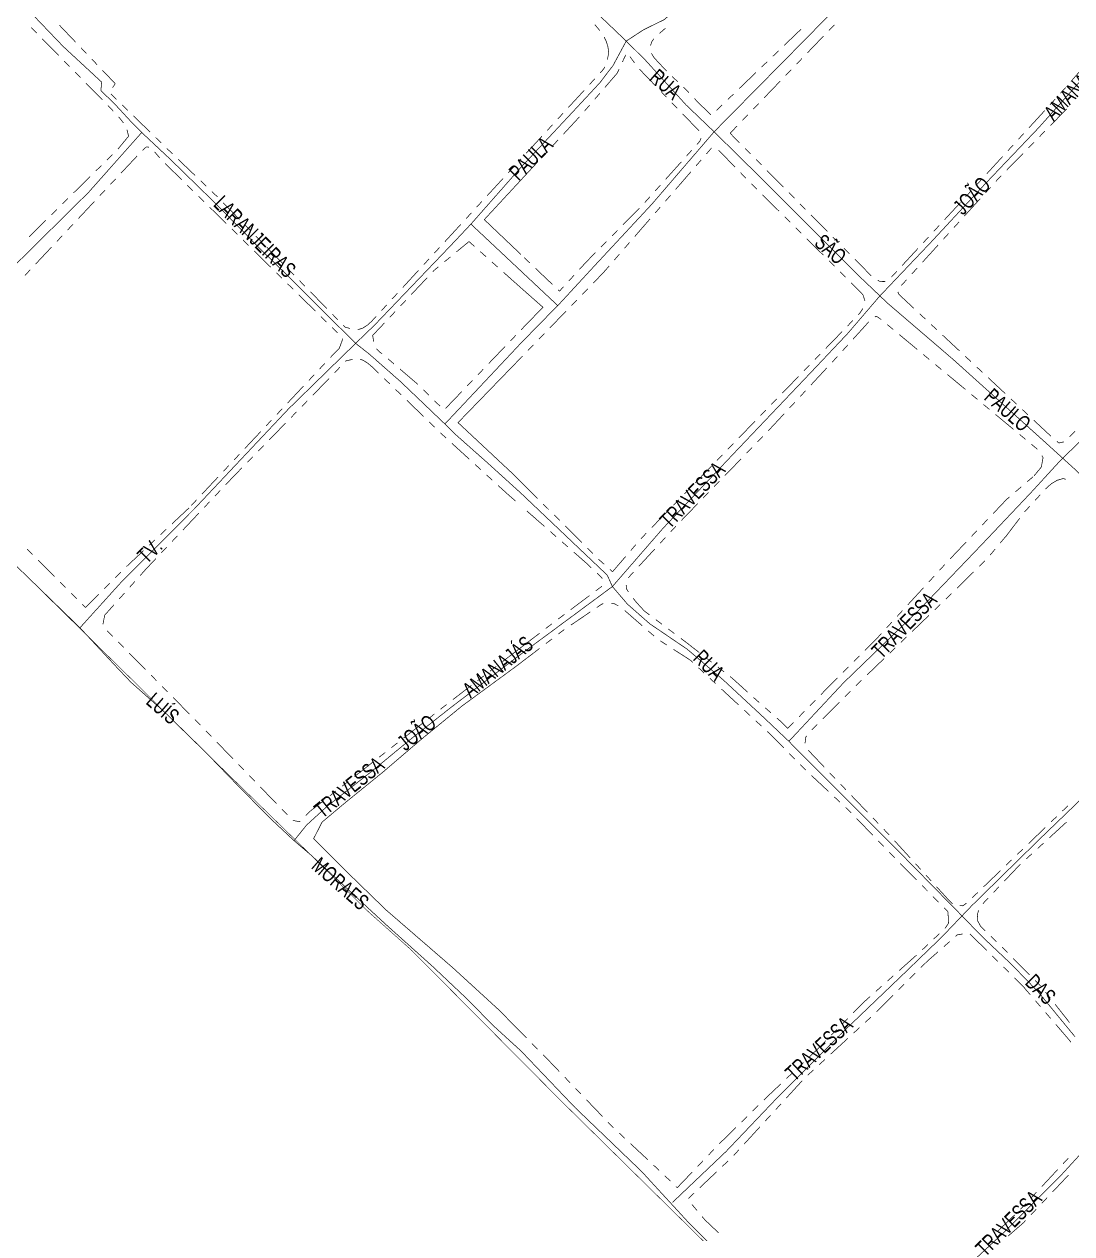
# Model space of a CAD drawing. Extents: x 204296 to 206006, y 4860262 to 4862155.
# Drawn here: x 204509.9 to 204778.4, y 4860893.6 to 4861203.5 of the extents above; entities that cross this region are included whole.
import ezdxf

# ---------------------------------------------------------------- set-up
doc = ezdxf.new("R2010")
doc.units = 0
doc.header["$LTSCALE"] = 1.5
doc.header["$MEASUREMENT"] = 0
doc.linetypes.add('TRACO_25', pattern=[8, 3, -1, 1, -1, 1, -1])
for name, color, linetype in [('LM-LIM-SETOR-FISCAL', 7, 'CONTINUOUS'), ('SV-EIXO-RUA-N-PAV', 6, 'CONTINUOUS'), ('SV-RUA-NAO-PAV-S-GUIA-C-GUIA', 7, 'CONTINUOUS'), ('SV-TXT-RUA-N-PAV-S-GUIA-C-GUIA', 7, 'CONTINUOUS')]:
    doc.layers.add(name, color=color, linetype=linetype)
doc.styles.add('ARIAL', font='ARIAL.TTF')
doc.linetypes.add('Limite', pattern='A,20,-3,[130,ltypeshp.shx,S=6.35,R=0,X=0,Y=0],-3,20', length=46)

msp = doc.modelspace()

# ---------------------------------------------------------------- linework, layer by layer
at = {"layer": 'LM-LIM-SETOR-FISCAL', "linetype": 'Limite', "ltscale": 0.1, "const_width": 0.13}
msp.add_lwpolyline([(204530.512238, 4861440.180251), (204491.583043, 4861397.892657), (204440.253057, 4861344.423922), (204391.06182, 4861296.30206), (204357.873089, 4861261.437815), (204331.054772, 4861234.116655), (204338.349624, 4861227.633444), (204347.003861, 4861220.443166001), (204421.735096, 4861148.275401), (204473.209212, 4861096.926908), (204493.141135, 4861077.991580999), (204503.573309, 4861068.898487001), (204540.464864, 4861032.658637), (204549.437061, 4861023.68644), (204583.403234, 4860990.574762001), (204598.143272, 4860976.048348), (204609.118553, 4860966.271146), (204647.613538, 4860927.505562), (204735.942518, 4860840.556425)], dxfattribs=at)
msp.add_lwpolyline([(204530.512238, 4861440.180251), (204491.583043, 4861397.892657), (204440.253057, 4861344.423922), (204391.06182, 4861296.30206), (204357.873089, 4861261.437815), (204331.054772, 4861234.116655), (204338.349624, 4861227.633444), (204347.003861, 4861220.443166001), (204421.735096, 4861148.275401), (204473.209212, 4861096.926908), (204493.141135, 4861077.991580999), (204503.573309, 4861068.898487001), (204540.464864, 4861032.658637), (204549.437061, 4861023.68644), (204583.403234, 4860990.574762001), (204598.143272, 4860976.048348), (204609.118553, 4860966.271146), (204647.613538, 4860927.505562), (204735.942518, 4860840.556425)], dxfattribs=at)
at = {"layer": 'SV-EIXO-RUA-N-PAV', "const_width": 0.18, "flags": 128}
for points in [[(204772.339976, 4861311.030180001), (204770.646494, 4861306.739182), (204764.92891, 4861299.974716), (204759.533443, 4861294.257132), (204756.634387, 4861290.955429), (204753.81586, 4861287.331608), (204748.691847, 4861282.06979), (204743.351758, 4861275.91583), (204732.561499, 4861264.406219999), (204720.404473, 4861251.601779), (204709.254539, 4861239.804428), (204695.514942, 4861225.237578), (204684.400974, 4861214.411351), (204678.73966, 4861208.966691), (204673.975974, 4861204.693383999), (204668.581799, 4861202.031324), (204664.168384, 4861199.159101), (204660.805781, 4861192.924276), (204657.459503, 4861188.534909), (204651.144842, 4861181.746648001), (204637.199316, 4861166.828179)], [(204686.694856, 4861175.918045999), (204709.691768, 4861199.218473), (204727.919921, 4861217.754534), (204747.502869, 4861237.706972), (204761.666637, 4861253.163953), (204776.403057, 4861268.651498)], [(204821.692593, 4861050.729394999), (204804.213541, 4861066.494815), (204789.819028, 4861078.490243), (204779.537233, 4861089.114765001), (204771.997249, 4861095.969295), (204748.006394, 4861117.561065), (204731.212795, 4861131.955578), (204724.358264, 4861138.467382), (204700.710135, 4861162.115511), (204686.694856, 4861175.918045999), (204679.461092, 4861182.850465001), (204669.179296, 4861194.16044), (204664.168384, 4861199.159101), (204656.841142, 4861206.155868), (204643.817535, 4861219.522202), (204637.200346, 4861226.13939)], [(204494.22, 4861224.52), (204519.88, 4861197.76), (204529.71, 4861188.66), (204529.53, 4861186.48), (204533.17, 4861182.93), (204537.54, 4861178.2), (204539.99, 4861175.74), (204547.36, 4861168.83), (204558.88, 4861157.59), (204570.52, 4861145.76), (204577.53, 4861138.93), (204586.95, 4861129.52), (204594.82, 4861121.72), (204598.32, 4861118.96), (204606.33, 4861111.91), (204612.15, 4861106.36), (204617.69, 4861101.06), (204620.34, 4861098.44), (204628.4, 4861091.3), (204637.2, 4861083.32)], [(204784.335404, 4861193.132259999), (204769.94089, 4861177.024114), (204755.889103, 4861162.286874), (204742.52277, 4861147.892361), (204729.156436, 4861133.840574), (204720.930999, 4861124.244232), (204712.02011, 4861114.819252999), (204691.799246, 4861093.570208999), (204673.634741, 4861074.377525), (204660.627251, 4861059.417774), (204637.197113, 4861042.105617)], [(204705.857993, 4861019.766639), (204719.90282, 4861034.792613), (204739.780957, 4861053.985297), (204755.546377, 4861070.43617), (204767.884531, 4861083.459776999), (204775.424514, 4861091.685213), (204781.593592, 4861097.682926999), (204801.129003, 4861118.589244001), (204826.148038, 4861144.293733), (204840.542551, 4861160.744605), (204852.366616, 4861173.082758999), (204860.934779, 4861177.195478), (204869.845668, 4861177.880930999), (204880.127463, 4861175.481845), (204900.691054, 4861163.143691001), (204919.198285, 4861150.120083001), (204932.564619, 4861141.894647), (204947.644586, 4861127.500134), (204959.297287, 4861116.532885), (204967.179997, 4861108.650176), (204977.119065, 4861099.39656), (204990.999489, 4861085.344773), (205002.994917, 4861074.034798)], [(204539.99, 4861175.74), (204526.34, 4861160.38), (204502.04, 4861136.36), (204485.25, 4861118.71), (204468.9, 4861101.81)], [(204686.694856, 4861175.918045999), (204670.720293, 4861157.356268), (204655.880838, 4861141.411747), (204646.629123, 4861131.382056), (204644.040847, 4861128.782424), (204637.19, 4861121.794530001)], [(204524.16, 4861048.85), (204535.2, 4861061.05), (204553.5, 4861079.35), (204577.61, 4861104.92), (204594.82, 4861121.72), (204599.68, 4861126.41), (204619.44, 4861147.04), (204624.37, 4861152.27), (204637.2, 4861166.83)], [(204637.2, 4861140.23), (204624.37, 4861152.27)], [(204919.198285, 4861150.120083001), (204911.658302, 4861142.237374), (204904.118319, 4861134.011937), (204893.493797, 4861121.673783001), (204881.498369, 4861110.021082), (204868.132035, 4861096.312021), (204859.563873, 4861088.772038), (204846.882992, 4861074.720251), (204829.746666, 4861056.21302), (204818.436691, 4861045.588498), (204804.384905, 4861028.109446), (204788.962212, 4861012.858116), (204770.45498, 4860995.036338), (204752.633202, 4860977.557286), (204750.227219, 4860975.04194), (204745.093218, 4860969.674576), (204735.15415, 4860960.078233999), (204719.046004, 4860944.655541), (204703.451947, 4860929.061485), (204689.742887, 4860914.666971), (204676.033827, 4860901.643364)], [(204646.629123, 4861131.382056), (204637.198928, 4861140.23172)], [(204637.19, 4861121.79), (204617.69, 4861101.06)], [(204460.71, 4861108.25), (204468.9, 4861101.81), (204483.94, 4861087.28), (204507.54, 4861064.98), (204524.16, 4861048.85), (204533.24, 4861039.1), (204537.24, 4861034.89), (204545.72, 4861027.37), (204556.4, 4861016.95), (204564.11, 4861008.98), (204572.92, 4861000.04), (204579.03, 4860994.32), (204583.33, 4860990.66), (204592.21, 4860982.43), (204602.49, 4860972.91), (204614.45, 4860962.18), (204623.51, 4860953.63), (204629.94, 4860947.07), (204634.44, 4860942.95), (204637.19, 4860940.45)], [(204637.197113, 4861083.32076), (204659.313693, 4861062.326367), (204660.627251, 4861059.417774), (204664.474099, 4861054.914147), (204670.207476, 4861049.872579), (204679.803818, 4861043.360776001), (204689.057434, 4861035.478066), (204699.114009, 4861026.149373), (204705.857993, 4861019.766639), (204707.564666, 4861017.999013999), (204716.475555, 4861009.088125), (204734.297333, 4860991.266346), (204750.227219, 4860975.04194), (204755.40858, 4860969.708142), (204762.786033, 4860962.740547), (204769.753627, 4860955.568023), (204779.180373, 4860944.091985)], [(204637.2, 4861042.11), (204629.51, 4861036.26), (204619.29, 4861028.48), (204609.22, 4861020.55), (204598.85, 4861012.01), (204587.57, 4861003.17), (204582.23, 4860998.29), (204579.03, 4860994.32)], [(204697.625597, 4860879.023414), (204679.803818, 4860896.845193), (204668.151117, 4860909.526073), (204651.014791, 4860925.976946), (204637.19, 4860940.454418)], [(204721.08293, 4860856.894588), (204731.534322, 4860866.731192), (204744.854723, 4860879.026947), (204761.249063, 4860894.191712), (204775.184253, 4860908.126901), (204784.406069, 4860918.168435), (204790.246553, 4860925.648352), (204791.979642, 4860928.639762999)]]:
    msp.add_lwpolyline(points, dxfattribs=at)
at = {"layer": 'SV-RUA-NAO-PAV-S-GUIA-C-GUIA', "linetype": 'TRACO_25', "const_width": 0.18, "flags": 128}
for points in [[(204511.66693, 4861202.604521), (204513.071628, 4861201.180856)], [(204518.892832, 4861203.230197), (204523.03695, 4861198.89127)], [(204656.128036, 4861203.367669), (204657.414495, 4861201.836322)], [(204674.206183, 4861202.437399), (204672.692699, 4861201.129972)], [(204704.643354, 4861198.041255999), (204708.972077, 4861202.196032)], [(204716.141386, 4861201.897446), (204717.527916, 4861203.338811)], [(204514.476326, 4861199.757191001), (204518.690421, 4861195.486195)], [(204658.52123, 4861200.175694), (204658.966677, 4861199.280386)], [(204658.966677, 4861199.280386), (204659.030196, 4861199.152718)], [(204659.030196, 4861199.152718), (204659.28359, 4861198.333614)], [(204659.28359, 4861198.333614), (204659.492441, 4861197.658496)], [(204670.839724, 4861199.237224), (204670.361743, 4861197.980544999)], [(204671.269087, 4861199.732516), (204670.839724, 4861199.237224)], [(204710.595264, 4861196.131986), (204714.754855, 4861200.456081)], [(204524.418323, 4861197.444961), (204525.799696, 4861195.998652)], [(204659.678819, 4861196.122505), (204659.338076, 4861194.410017)], [(204659.492441, 4861197.658496), (204659.64823, 4861196.374598)], [(204659.64823, 4861196.374598), (204659.678819, 4861196.122505)], [(204663.193404, 4861193.80457), (204664.035615, 4861195.618593)], [(204665.108438, 4861195.179389), (204666.300658, 4861193.573584)], [(204670.61263, 4861196.031102), (204671.142321, 4861195.182912)], [(204671.142321, 4861195.182912), (204671.35001, 4861194.85034)], [(204671.35001, 4861194.85034), (204671.392421, 4861194.804291001)], [(204701.757539, 4861195.271406), (204703.200447, 4861196.656331)], [(204520.095119, 4861194.062529), (204521.499818, 4861192.638864)], [(204527.181068, 4861194.552343), (204528.562441, 4861193.106033999)], [(204658.325924, 4861191.935158), (204658.140825, 4861191.716126001)], [(204658.692607, 4861192.546911), (204658.325924, 4861191.935158)], [(204661.868533, 4861190.950956), (204662.351192, 4861191.990547)], [(204667.524567, 4861191.994667), (204671.695494, 4861187.681505)], [(204671.392421, 4861194.804291001), (204674.496937, 4861191.484389)], [(204698.871724, 4861192.501556), (204700.314632, 4861193.886481)], [(204705.049142, 4861190.366526), (204706.435673, 4861191.807891)], [(204707.822203, 4861193.249256), (204709.208734, 4861194.690621)], [(204782.089728, 4861193.306819), (204778.132817, 4861188.796514)], [(204522.904516, 4861191.215199), (204524.309214, 4861189.791534)], [(204529.943813, 4861191.659725), (204532.706559, 4861188.767107)], [(204532.706559, 4861188.767107), (204533.21, 4861188.24)], [(204656.115884, 4861189.502875), (204654.761133, 4861188.0316)], [(204657.995507, 4861191.544168), (204657.470634, 4861190.97415)], [(204658.140825, 4861191.716126001), (204657.995507, 4861191.544168)], [(204658.697945, 4861187.275765), (204661.3108, 4861190.304459)], [(204661.3108, 4861190.304459), (204661.868533, 4861190.950956)], [(204675.916886, 4861190.077969001), (204677.389473, 4861188.724645)], [(204693.100094, 4861186.961855), (204697.428817, 4861191.11663)], [(204699.50302, 4861184.601065001), (204703.662612, 4861188.92516)], [(204525.713912, 4861188.367868), (204529.928007, 4861184.096872)], [(204532.108314, 4861185.602748999), (204533.541814, 4861184.208087999)], [(204533.21, 4861188.24), (204532.499501, 4861187.186014)], [(204653.406383, 4861186.560324), (204649.342131, 4861182.146499)], [(204656.08509, 4861184.247071), (204657.391518, 4861185.761418)], [(204673.085803, 4861186.243784999), (204674.476113, 4861184.806064)], [(204678.85696, 4861187.366122), (204680.238039, 4861185.919532)], [(204690.214279, 4861184.192005), (204691.657186, 4861185.57693)], [(204776.813847, 4861187.293078), (204775.494877, 4861185.789643)], [(204531.325209, 4861182.665988), (204532.695122, 4861181.208819)], [(204534.975313, 4861182.813426999), (204535.692063, 4861182.116096)], [(204653.472235, 4861181.218377), (204654.778663, 4861182.732724)], [(204675.866422, 4861183.368343), (204677.256731, 4861181.930623)], [(204681.619118, 4861184.472943), (204682.309658, 4861183.749648999)], [(204682.309658, 4861183.749648999), (204682.758694, 4861183.279313)], [(204682.758694, 4861183.279313), (204685.88595, 4861180.255998001)], [(204687.328464, 4861181.422154), (204688.771371, 4861182.807079)], [(204696.729959, 4861181.718335), (204698.11649, 4861183.1597)], [(204774.146553, 4861184.31254), (204772.794634, 4861182.838662)], [(204534.065035, 4861179.751651), (204534.17, 4861179.64)], [(204534.17, 4861179.64), (204535.316768, 4861178.19244)], [(204535.692063, 4861182.116096), (204535.76, 4861182.05)], [(204535.76, 4861182.05), (204536.408646, 4861181.418594)], [(204537.841776, 4861180.023554), (204542.141167, 4861175.838433)], [(204647.98738, 4861180.675223), (204646.63263, 4861179.203948)], [(204648.073977, 4861175.31527), (204652.151995, 4861179.71638)], [(204678.64704, 4861180.492902), (204682.817967, 4861176.179740001)], [(204693.956898, 4861178.835605), (204695.343429, 4861180.27697)], [(204771.442715, 4861181.364785), (204767.386958, 4861176.943151999)], [(204777.079868, 4861181.790219001), (204772.878527, 4861177.506676001)], [(204536.212564, 4861176.455746), (204536.448818, 4861175.484055)], [(204645.277879, 4861177.732673001), (204643.923129, 4861176.261398001)], [(204690.792619, 4861175.546185), (204692.570368, 4861177.39424)], [(204536.62, 4861174.78), (204533.895308, 4861171.485249)], [(204536.448818, 4861175.484055), (204536.62, 4861174.78)], [(204543.574297, 4861174.443392), (204545.007427, 4861173.048351999)], [(204642.568378, 4861174.790122001), (204638.504126, 4861170.376297)], [(204645.355298, 4861172.381198), (204646.714637, 4861173.848234)], [(204683.03073, 4861173.494416), (204682.289864, 4861172.670012999)], [(204683.362038, 4861174.322189), (204683.03073, 4861173.494416)], [(204691.099228, 4861175.236646), (204690.792619, 4861175.546185)], [(204693.210437, 4861173.105262), (204691.099228, 4861175.236646)], [(204766.035039, 4861175.469275), (204764.68312, 4861173.995397001)], [(204768.677186, 4861173.223134), (204767.276738, 4861171.795287)], [(204771.47808, 4861176.078829), (204770.077633, 4861174.650982)], [(204532.481781, 4861170.071365), (204531.057024, 4861168.667774)], [(204540.188492, 4861171.152439), (204540.889041, 4861171.866042)], [(204540.889041, 4861171.866042), (204541.05, 4861172.03)], [(204541.05, 4861172.03), (204541.817787, 4861171.968576)], [(204543.287947, 4861170.779798999), (204544.591096, 4861169.262629)], [(204546.440557, 4861171.653311), (204547.157122, 4861170.955791)], [(204547.157122, 4861170.955791), (204547.8, 4861170.33)], [(204547.8, 4861170.33), (204547.87435, 4861170.258958)], [(204642.636618, 4861169.447125), (204643.995958, 4861170.914161)], [(204680.953028, 4861171.182442), (204679.616191, 4861169.69487)], [(204685.997177, 4861171.718008), (204684.7035, 4861170.228012)], [(204686.000548, 4861171.721852), (204685.997177, 4861171.718008)], [(204686.022061, 4861171.719474), (204686.000548, 4861171.721852)], [(204692.049512, 4861166.893315), (204687.856632, 4861171.185138999)], [(204696.025381, 4861170.263416001), (204694.617909, 4861171.684339)], [(204765.876291, 4861170.36744), (204761.67495, 4861166.083898)], [(204763.331201, 4861172.52152), (204761.979282, 4861171.047642)], [(204529.632266, 4861167.264183), (204528.207509, 4861165.860593)], [(204534.693784, 4861165.338264), (204538.802134, 4861169.711074)], [(204545.975353, 4861167.821328), (204550.255993, 4861163.61703)], [(204549.320374, 4861168.877287), (204553.658444, 4861164.732272)], [(204636.666038, 4861168.379898001), (204637.2, 4861168.96)], [(204637.19926, 4861163.578979), (204641.277279, 4861167.980088)], [(204678.279355, 4861168.207299), (204674.268846, 4861163.744585)], [(204683.39228, 4861168.717812), (204682.081061, 4861167.207612)], [(204698.840326, 4861167.421569999), (204697.432854, 4861168.842493)], [(204760.627363, 4861169.573765), (204756.571606, 4861165.152132)], [(204526.782752, 4861164.457002), (204522.50848, 4861160.246230001)], [(204531.954884, 4861162.423058), (204533.324334, 4861163.880661)], [(204628.539147, 4861159.550762), (204632.602593, 4861163.96533)], [(204633.957074, 4861165.436853), (204635.311556, 4861166.908376)], [(204680.769842, 4861165.697412), (204676.836184, 4861161.166812)], [(204694.844765, 4861164.032099), (204693.447139, 4861165.462707)], [(204704.470215, 4861161.737879), (204700.247798, 4861166.000647)], [(204759.553467, 4861163.920907), (204758.901118, 4861163.20266)], [(204759.57428, 4861163.942127), (204759.553467, 4861163.920907)], [(204760.274503, 4861164.65605), (204759.57428, 4861163.942127)], [(204529.215985, 4861159.507851999), (204530.585434, 4861160.965455)], [(204551.682873, 4861162.215597), (204553.109753, 4861160.814164)], [(204555.104467, 4861163.3506), (204556.550491, 4861161.968929)], [(204637.2, 4861163.58), (204627.79, 4861153.42), (204637.2, 4861144.47)], [(204672.93201, 4861162.257013), (204671.595174, 4861160.769441999)], [(204697.667771, 4861161.198423999), (204696.247816, 4861162.606873)], [(204752.515849, 4861160.7305), (204751.16393, 4861159.256622)], [(204755.219687, 4861163.678255), (204753.867768, 4861162.204376999)], [(204757.556453, 4861161.722161), (204756.211789, 4861160.241662)], [(204521.083723, 4861158.842639), (204519.658966, 4861157.439048001)], [(204523.738185, 4861153.677439), (204527.846535, 4861158.050249)], [(204554.536633, 4861159.412730999), (204555.963513, 4861158.011299)], [(204557.996514, 4861160.587257), (204558.719526, 4861159.896421)], [(204558.719526, 4861159.896421), (204559.26, 4861159.38)], [(204559.26, 4861159.38), (204559.436738, 4861159.199712)], [(204560.836822, 4861157.771508), (204565.037071, 4861153.486895)], [(204625.830183, 4861156.607717), (204627.184665, 4861158.07924)], [(204670.258337, 4861159.28187), (204668.921501, 4861157.794299)], [(204675.524964, 4861159.656612), (204674.213745, 4861158.146412)], [(204703.347591, 4861155.564629), (204699.087726, 4861159.789976)], [(204707.28516, 4861158.896033), (204705.877687, 4861160.316955999)], [(204749.812011, 4861157.782745), (204749.137957, 4861157.047884)], [(204754.867124, 4861158.761164), (204750.833129, 4861154.319666999)], [(204518.234208, 4861156.035458), (204516.809451, 4861154.631867)], [(204557.390393, 4861156.609866001), (204561.671032, 4861152.405568)], [(204623.12122, 4861153.664672), (204624.475702, 4861155.136194)], [(204667.540498, 4861156.348358001), (204663.322495, 4861152.081221)], [(204672.902526, 4861156.636212001), (204671.591307, 4861155.126012)], [(204710.100104, 4861156.054187001), (204708.692632, 4861157.47511)], [(204715.729994, 4861150.370496), (204711.507577, 4861154.633265)], [(204749.137957, 4861157.047884), (204745.739174, 4861153.376851999)], [(204515.384694, 4861153.228276), (204511.110422, 4861149.017504)], [(204520.999285, 4861150.762233), (204522.368735, 4861152.219836)], [(204566.437154, 4861152.058691001), (204567.837237, 4861150.630487001)], [(204617.703292, 4861147.778581), (204621.766738, 4861152.193148999)], [(204670.280087, 4861153.615812), (204666.346429, 4861149.085212001)], [(204706.187501, 4861152.747732), (204704.767546, 4861154.156181)], [(204744.380427, 4861151.909267), (204743.02168, 4861150.441680999)], [(204749.488465, 4861152.839169), (204748.1438, 4861151.35867)], [(204518.260385, 4861147.847027), (204519.629835, 4861149.30463)], [(204563.097912, 4861151.004135), (204564.524792, 4861149.602701999)], [(204569.237321, 4861149.202283001), (204570.637404, 4861147.774079)], [(204661.916495, 4861150.658842), (204660.510494, 4861149.236464)], [(204709.027411, 4861149.930834), (204707.607456, 4861151.339283)], [(204714.707231, 4861144.297039), (204710.447366, 4861148.522386)], [(204718.544938, 4861147.52865), (204717.137466, 4861148.949573)], [(204741.662933, 4861148.974096), (204740.304186, 4861147.506511)], [(204746.799135, 4861149.878171), (204745.45447, 4861148.397672)], [(204512.782585, 4861142.016614), (204516.890935, 4861146.389424)], [(204565.951672, 4861148.201269), (204567.378552, 4861146.799837001)], [(204568.805432, 4861145.398404), (204573.086071, 4861141.194106)], [(204572.037487, 4861146.345873999), (204576.237737, 4861142.061262)], [(204614.994329, 4861144.835536), (204616.348811, 4861146.307058)], [(204623.87, 4861147.8), (204620.668799, 4861145.157398)], [(204624.504031, 4861147.235413), (204623.87, 4861147.8)], [(204625.250852, 4861146.570389), (204624.504031, 4861147.235413)], [(204628.238139, 4861143.910292), (204626.744496, 4861145.24034)], [(204659.104493, 4861147.814085), (204657.698492, 4861146.391706)], [(204665.03521, 4861147.575012), (204663.723991, 4861146.064812)], [(204721.359883, 4861144.686805001), (204719.95241, 4861146.107728)], [(204738.945439, 4861146.038926), (204734.869197, 4861141.63617)], [(204744.109805, 4861146.917173), (204740.075811, 4861142.475676999)], [(204612.285365, 4861141.89249), (204613.639847, 4861143.364012999)], [(204619.126434, 4861143.88417), (204617.584068, 4861142.610942)], [(204631.225426, 4861141.250194), (204629.731783, 4861142.580243)], [(204639.467765, 4861142.311416999), (204638.018348, 4861143.689529)], [(204654.02987, 4861142.68035), (204652.148662, 4861140.631523999)], [(204654.18349, 4861142.835759), (204654.02987, 4861142.68035)], [(204656.292491, 4861144.969327), (204654.18349, 4861142.835759)], [(204662.412772, 4861144.554612), (204661.101552, 4861143.044412)], [(204717.54714, 4861141.480142), (204716.127185, 4861142.888591001)], [(204726.958421, 4861139.034764), (204722.767355, 4861143.265882)], [(204510.043686, 4861139.101408), (204511.413136, 4861140.559011)], [(204574.512951, 4861139.792673), (204575.939831, 4861138.39124)], [(204577.63782, 4861140.633058), (204579.037903, 4861139.204854)], [(204606.867438, 4861136.0064), (204610.930883, 4861140.420968)], [(204614.93, 4861140.42), (204614.54648, 4861140.014078)], [(204615.27052, 4861140.7011), (204614.93, 4861140.42)], [(204616.041703, 4861141.337714), (204615.27052, 4861140.7011)], [(204637.2, 4861135.93), (204632.71907, 4861139.920146)], [(204645.265433, 4861136.798973001), (204640.917182, 4861140.933306)], [(204650.795995, 4861139.158333), (204649.443328, 4861137.685142)], [(204658.315849, 4861139.835972), (204655.705025, 4861137.14276)], [(204658.479114, 4861140.024012), (204658.315849, 4861139.835972)], [(204659.790333, 4861141.534212001), (204658.479114, 4861140.024012)], [(204720.38705, 4861138.663244001), (204718.967095, 4861140.071693)], [(204733.51045, 4861140.168585), (204732.151703, 4861138.700999)], [(204738.731146, 4861140.995178), (204737.386481, 4861139.51468)], [(204577.366711, 4861136.989807), (204578.793591, 4861135.588375)], [(204580.437986, 4861137.77665), (204581.838069, 4861136.348445)], [(204613.172952, 4861138.560318), (204609.052366, 4861134.199037001)], [(204648.090661, 4861136.21195), (204647.414328, 4861135.475355)], [(204724.384139, 4861134.698545), (204721.807005, 4861137.254796)], [(204726.990603, 4861139.003958999), (204726.958421, 4861139.034764)], [(204729.149763, 4861137.580683), (204728.636731, 4861137.885817)], [(204729.552794, 4861137.574129), (204729.149763, 4861137.580683)], [(204730.552661, 4861137.557855001), (204729.552794, 4861137.574129)], [(204734.873574, 4861136.747926001), (204734.689637, 4861136.560783)], [(204735.369484, 4861137.293931), (204734.873574, 4861136.747926001)], [(204736.041817, 4861138.034181), (204735.369484, 4861137.293931)], [(204580.220471, 4861134.186942), (204584.501111, 4861129.982644)], [(204583.238152, 4861134.920241), (204587.438402, 4861130.635629)], [(204604.158474, 4861133.063354), (204605.512956, 4861134.534876999)], [(204637.19878, 4861135.933008), (204642.824625, 4861130.959066001), (204637.198593, 4861125.163831)], [(204647.061586, 4861135.091183), (204646.71485, 4861135.420861)], [(204647.414328, 4861135.475355), (204647.061586, 4861135.091183)], [(204654.312946, 4861135.706751999), (204652.920867, 4861134.270745)], [(204724.609097, 4861134.404637001), (204724.384139, 4861134.698545)], [(204724.900718, 4861134.023634), (204724.609097, 4861134.404637001)], [(204725.053656, 4861133.526421), (204724.900718, 4861134.023634)], [(204725.347652, 4861132.570615), (204725.053656, 4861133.526421)], [(204733.855438, 4861134.922155), (204733.88571, 4861134.428447)], [(204733.88571, 4861134.428447), (204737.911581, 4861130.673264)], [(204601.449511, 4861130.120309), (204602.803992, 4861131.591831)], [(204604.931779, 4861129.837756), (204603.558251, 4861128.383996)], [(204607.678837, 4861132.745277), (204606.305308, 4861131.291517)], [(204648.744632, 4861129.962723), (204644.568396, 4861125.654701)], [(204651.528789, 4861132.834737999), (204650.13671, 4861131.39873)], [(204724.073896, 4861129.519692), (204724.82388, 4861130.653061)], [(204585.92799, 4861128.581211), (204587.35487, 4861127.179778)], [(204588.838485, 4861129.207425), (204590.238568, 4861127.77922)], [(204597.921936, 4861126.443419), (204598.720607, 4861127.196959)], [(204598.720607, 4861127.196959), (204599.01, 4861127.47)], [(204599.01, 4861127.47), (204600.095029, 4861128.648786)], [(204602.184722, 4861126.930236), (204599.437665, 4861124.022715)], [(204720.881361, 4861126.152247), (204722.275274, 4861127.586473)], [(204726.072339, 4861126.943192), (204722.316282, 4861122.801887999)], [(204723.644371, 4861129.043948), (204724.073896, 4861129.519692)], [(204726.325101, 4861127.264843), (204726.072339, 4861126.943192)], [(204728.288341, 4861128.677672), (204727.875237, 4861128.460129)], [(204728.724791, 4861128.371526999), (204728.288341, 4861128.677672)], [(204729.543467, 4861127.797272), (204728.724791, 4861128.371526999)], [(204739.374108, 4861129.309073), (204740.836635, 4861127.944883)], [(204588.78175, 4861125.778345), (204590.20863, 4861124.376913)], [(204591.638652, 4861126.351016), (204592.12, 4861125.86)], [(204592.12, 4861125.86), (204593.391563, 4861125.535158)], [(204595.324934, 4861125.208734999), (204596.279602, 4861125.506405001)], [(204596.279602, 4861125.506405001), (204596.644726, 4861125.620251999)], [(204596.644726, 4861125.620251999), (204597.163797, 4861125.954795999)], [(204597.163797, 4861125.954795999), (204597.921936, 4861126.443419)], [(204599.437665, 4861124.022715), (204599.18, 4861123.75)], [(204599.18, 4861123.75), (204599.446352, 4861122.147166001)], [(204634.481808, 4861122.333746), (204635.868195, 4861123.775249)], [(204643.176317, 4861124.218693), (204641.784239, 4861122.782686)], [(204715.305708, 4861120.415341), (204719.487448, 4861124.71802)], [(204732.623268, 4861125.245042), (204731.084265, 4861126.522332)], [(204738.77928, 4861120.135883), (204734.162271, 4861123.967751999)], [(204742.299161, 4861126.580692), (204743.761688, 4861125.216502)], [(204745.224215, 4861123.852311), (204749.611794, 4861119.759739)], [(204590.865866, 4861121.078772), (204590.610357, 4861120.380644)], [(204591.553258, 4861122.956933999), (204590.865866, 4861121.078772)], [(204630.66, 4861118.36), (204633.095421, 4861120.892242)], [(204640.39216, 4861121.346679), (204639.000081, 4861119.910671)], [(204720.972654, 4861121.320448), (204719.629026, 4861119.839009)], [(204589.1, 4861118.9), (204588.318552, 4861118.068907)], [(204589.28, 4861119.1), (204589.1, 4861118.9)], [(204589.705064, 4861119.50918), (204589.28, 4861119.1)], [(204589.28, 4861119.1), (204589.2801, 4861119.1001)], [(204590.610357, 4861120.380644), (204589.705064, 4861119.50918)], [(204592.3, 4861117.22), (204594.045938, 4861117.619224)], [(204595.973718, 4861117.635926), (204596.781362, 4861117.362192)], [(204596.781362, 4861117.362192), (204597.74492, 4861116.739545)], [(204600.118111, 4861120.352837999), (204600.830848, 4861119.651407)], [(204600.830848, 4861119.651407), (204600.936913, 4861119.547024)], [(204600.936913, 4861119.547024), (204601.609431, 4861119.02526)], [(204603.142977, 4861117.742097), (204604.661726, 4861116.440789)], [(204637.2, 4861086.21), (204635.03, 4861088.36), (204621.06, 4861101.41), (204637.2, 4861118.05)], [(204628.937254, 4861116.566778), (204630.322842, 4861118.009049)], [(204630.322842, 4861118.009049), (204630.66, 4861118.36)], [(204637.407811, 4861118.268155), (204637.198469, 4861118.052207)], [(204637.608003, 4861118.474664), (204637.407811, 4861118.268155)], [(204712.517881, 4861117.546887999), (204713.911794, 4861118.981115)], [(204717.613584, 4861117.616849), (204717.25393, 4861117.220306)], [(204718.285398, 4861118.357569001), (204717.613584, 4861117.616849)], [(204741.857287, 4861117.581303), (204740.318284, 4861118.858593)], [(204751.074321, 4861118.395549), (204752.536848, 4861117.031358)], [(204586.948528, 4861116.611843), (204585.578503, 4861115.15478)], [(204589.409505, 4861114.16047), (204590.782988, 4861115.614274)], [(204592.156471, 4861117.068077), (204592.3, 4861117.22)], [(204597.74492, 4861116.739545), (204598.050692, 4861116.541956)], [(204598.050692, 4861116.541956), (204598.530598, 4861116.124687)], [(204598.530598, 4861116.124687), (204599.195059, 4861115.546952)], [(204599.195059, 4861115.546952), (204599.281501, 4861115.464447)], [(204599.281501, 4861115.464447), (204599.59, 4861115.17)], [(204599.59, 4861115.17), (204600.723, 4861114.07806)], [(204606.180476, 4861115.139482), (204610.736724, 4861111.235561)], [(204626.166078, 4861113.682236), (204627.551666, 4861115.124507)], [(204709.730054, 4861114.678435), (204711.123968, 4861116.112662001)], [(204715.574064, 4861115.41682), (204711.484564, 4861111.026377)], [(204717.25393, 4861117.220306), (204716.937231, 4861116.880301001)], [(204744.935293, 4861115.026723), (204743.39629, 4861116.304013)], [(204753.999374, 4861115.667168), (204755.461901, 4861114.302976999)], [(204584.208479, 4861113.697717), (204582.838454, 4861112.240654)], [(204583.83033, 4861108.427119), (204588.02153, 4861112.720584)], [(204602.163066, 4861112.690182), (204603.603133, 4861111.302302999)], [(204623.394902, 4861110.797694), (204624.78049, 4861112.239965)], [(204704.154401, 4861108.941529), (204708.336141, 4861113.244209)], [(204751.091305, 4861109.917563), (204746.474296, 4861113.749433001)], [(204756.924428, 4861112.938787), (204761.312007, 4861108.846215)], [(204581.46843, 4861110.783591), (204577.358356, 4861106.412401999)], [(204605.0432, 4861109.914423999), (204606.483267, 4861108.526546)], [(204612.179071, 4861109.851343), (204613.59994, 4861108.443815)], [(204617.85255, 4861105.028608999), (204622.009314, 4861109.355422)], [(204710.121398, 4861109.562896), (204708.758231, 4861108.099415001)], [(204754.169311, 4861107.362984), (204752.630308, 4861108.640273999)], [(204575.988332, 4861104.955339), (204574.618307, 4861103.498276)], [(204581.036197, 4861105.564808999), (204582.433263, 4861106.995964)], [(204607.923334, 4861107.138667), (204612.243535, 4861102.975031)], [(204615.020808, 4861107.036288), (204616.441677, 4861105.628761)], [(204701.366574, 4861106.073076), (204702.760488, 4861107.507302999)], [(204707.395065, 4861106.635934), (204706.031898, 4861105.172453)], [(204757.247318, 4861104.808404), (204755.708315, 4861106.085694)], [(204762.774534, 4861107.482024), (204764.237061, 4861106.117834)], [(204573.248283, 4861102.041212), (204571.878258, 4861100.584149)], [(204578.242063, 4861102.702498999), (204579.63913, 4861104.133654)], [(204698.578747, 4861103.204623001), (204699.972661, 4861104.63885)], [(204704.668731, 4861103.708972001), (204700.579231, 4861099.318529001)], [(204763.40333, 4861099.699244), (204758.786321, 4861103.531114)], [(204765.699587, 4861104.753643), (204767.162114, 4861103.389452999)], [(204768.62464, 4861102.025262), (204772.280957, 4861098.614785)], [(204570.508234, 4861099.127086001), (204566.39816, 4861094.755897)], [(204572.653796, 4861096.977879), (204576.844996, 4861101.271344)], [(204613.683601, 4861101.587152), (204615.123668, 4861100.199273)], [(204616.563735, 4861098.811394), (204617.25, 4861098.15)], [(204693.003094, 4861097.467718), (204697.184834, 4861101.770397)], [(204777.801359, 4861097.807402), (204779.208284, 4861099.228866001)], [(204617.25, 4861098.15), (204618.023633, 4861097.444671)], [(204619.501584, 4861096.097207), (204623.935439, 4861092.054814)], [(204690.215267, 4861094.599265), (204691.609181, 4861096.033491001)], [(204699.193137, 4861097.876841), (204697.800685, 4861096.441195)], [(204766.481336, 4861097.144664), (204764.942333, 4861098.421954)], [(204769.307605, 4861094.799013), (204768.020339, 4861095.867374)], [(204772.280957, 4861098.614785), (204772.503148, 4861098.407534)], [(204772.503148, 4861098.407534), (204773.028101, 4861097.950309)], [(204774.536253, 4861096.636733999), (204775.041995, 4861096.196242)], [(204775.041995, 4861096.196242), (204776.340482, 4861096.480901999)], [(204565.028136, 4861093.298834), (204563.658111, 4861091.841771)], [(204567.065529, 4861091.25326), (204568.462596, 4861092.684415)], [(204569.859663, 4861094.115569), (204571.256729, 4861095.546724)], [(204687.427441, 4861091.730812), (204688.821354, 4861093.165038)], [(204696.408234, 4861095.005549), (204695.015782, 4861093.569904)], [(204769.550472, 4861094.579836), (204769.307605, 4861094.799013)], [(204770.997291, 4861092.444744), (204770.698713, 4861092.96942)], [(204562.288087, 4861090.384708), (204560.918062, 4861088.927645)], [(204563.47, 4861087.57), (204565.668462, 4861089.822105001)], [(204625.41339, 4861090.70735), (204626.891342, 4861089.359886)], [(204681.851787, 4861085.993906), (204686.033527, 4861090.296585)], [(204693.623331, 4861092.134258), (204689.445976, 4861087.827320999)], [(204769.958805, 4861089.303948), (204770.56958, 4861090.052385)], [(204770.56958, 4861090.052385), (204770.927542, 4861092.054613)], [(204770.927542, 4861092.054613), (204770.997291, 4861092.444744)], [(204559.548038, 4861087.470581), (204555.437964, 4861083.099392)], [(204561.510081, 4861085.49711), (204562.884139, 4861086.95037)], [(204562.884139, 4861086.95037), (204563.47, 4861087.57)], [(204628.369293, 4861088.012422), (204629.847245, 4861086.664958)], [(204688.053524, 4861086.391675), (204686.661073, 4861084.95603)], [(204766.946506, 4861086.261553), (204768.467265, 4861087.56051)], [(204768.694295, 4861087.754427), (204769.958805, 4861089.303948)], [(204773.994882, 4861086.268069), (204774.58472, 4861086.626869)], [(204774.58472, 4861086.626869), (204775.842245, 4861086.992508)], [(204775.842245, 4861086.992508), (204776.174077, 4861087.088992)], [(204776.174077, 4861087.088992), (204776.796454, 4861086.886705)], [(204558.761965, 4861082.59059), (204560.136023, 4861084.04385)], [(204631.325196, 4861085.317494), (204633.542123, 4861083.296298)], [(204633.542123, 4861083.296298), (204633.56, 4861083.28)], [(204633.56, 4861083.28), (204635.798, 4861081.318675)], [(204637.197916, 4861086.20891), (204641.45223, 4861081.977973999)], [(204679.06396, 4861083.125453), (204680.457874, 4861084.559679)], [(204685.268621, 4861083.520384), (204683.876169, 4861082.084737999)], [(204763.904986, 4861083.663637999), (204765.425746, 4861084.962595)], [(204771.651177, 4861084.41809), (204771.786117, 4861084.565442)], [(204771.786117, 4861084.565442), (204772.382184, 4861085.099312999)], [(204772.382184, 4861085.099312999), (204773.035549, 4861085.684504)], [(204773.035549, 4861085.684504), (204773.994882, 4861086.268069)], [(204554.06794, 4861081.642329), (204552.697915, 4861080.185266)], [(204556.013849, 4861079.684069999), (204557.387907, 4861081.13733)], [(204642.870334, 4861080.567663), (204644.288439, 4861079.157351)], [(204676.276134, 4861080.257), (204677.670047, 4861081.691226)], [(204682.483718, 4861080.649092), (204678.306363, 4861076.342155)], [(204758.186804, 4861078.083240001), (204761.629578, 4861081.709161)], [(204761.629578, 4861081.709161), (204761.684519, 4861081.767025)], [(204761.684519, 4861081.767025), (204762.384227, 4861082.364681)], [(204768.949725, 4861081.468148001), (204770.300451, 4861082.943119001)], [(204552.11, 4861079.56), (204547.73417, 4861075.454868)], [(204550.517616, 4861073.871030999), (204554.63979, 4861078.230811)], [(204637.203445, 4861080.08832), (204637.19781, 4861080.093257)], [(204643.220703, 4861074.816451), (204638.707759, 4861078.770353)], [(204645.706543, 4861077.747039), (204647.124648, 4861076.336727)], [(204670.70048, 4861074.520094), (204674.88222, 4861078.822773)], [(204766.248273, 4861078.518205999), (204767.598999, 4861079.993177)], [(204546.275559, 4861074.086491), (204544.816949, 4861072.718114)], [(204648.542752, 4861074.926415), (204652.797066, 4861070.69548)], [(204676.922195, 4861074.898665), (204675.564395, 4861073.430203)], [(204755.432585, 4861075.182502), (204756.809695, 4861076.632871)], [(204761.398246, 4861072.156083), (204765.035266, 4861076.928093)], [(204543.358339, 4861071.349736), (204541.899729, 4861069.981358999)], [(204547.7695, 4861070.964511), (204549.143558, 4861072.417770999)], [(204646.229332, 4861072.180517), (204644.725018, 4861073.498484)], [(204649.237961, 4861069.544582), (204647.733647, 4861070.86255)], [(204667.913459, 4861071.650905), (204667.925083, 4861071.66443)], [(204667.925083, 4861071.66443), (204669.306567, 4861073.085868)], [(204674.206595, 4861071.961742), (204672.848795, 4861070.49328)], [(204752.678366, 4861072.281765), (204754.055476, 4861073.732133999)], [(204760.009151, 4861070.541265001), (204761.294725, 4861072.073355)], [(204761.294725, 4861072.073355), (204761.448129, 4861072.256175)], [(204761.448129, 4861072.256175), (204761.398246, 4861072.156083)], [(204511.988443, 4861067.598838), (204510.571486, 4861069.010303)], [(204540.441119, 4861068.612982), (204536.794593, 4861065.192039)], [(204545.021384, 4861068.057991001), (204546.395442, 4861069.511251)], [(204653.797699, 4861065.549683), (204650.742276, 4861068.226615001)], [(204654.21517, 4861069.285168), (204655.633275, 4861067.874856)], [(204665.306242, 4861068.617356), (204666.609851, 4861070.13413)], [(204671.490996, 4861069.024819001), (204667.417596, 4861064.619434)], [(204747.169928, 4861066.48029), (204751.301256, 4861070.831396)], [(204757.438002, 4861067.477085), (204758.723576, 4861069.009175)], [(204517.656271, 4861061.952978), (204513.4054, 4861066.187373)], [(204536.43, 4861064.85), (204536.075736, 4861064.497043)], [(204536.794593, 4861065.192039), (204536.43, 4861064.85)], [(204541.09, 4861063.9), (204543.647325, 4861066.604732)], [(204654.481411, 4861064.907825), (204653.797699, 4861065.549683)], [(204655.210481, 4861064.223386), (204654.481411, 4861064.907825)], [(204657.051379, 4861066.464544), (204657.388497, 4861066.129279)], [(204657.388497, 4861066.129279), (204658.523394, 4861065.111306)], [(204660.651977, 4861063.202023), (204664.002634, 4861067.100581)], [(204744.445133, 4861063.552058999), (204745.798871, 4861065.024266)], [(204754.663967, 4861064.600596), (204756.091542, 4861066.001321)], [(204534.658911, 4861063.085446), (204533.242086, 4861061.673849)], [(204539.569806, 4861062.203844001), (204540.904653, 4861063.6932)], [(204540.904653, 4861063.6932), (204541.09, 4861063.9)], [(204657.905565, 4861061.693283), (204656.668621, 4861062.854507)], [(204658.04363, 4861061.423123999), (204657.905565, 4861061.693283)], [(204660.01222, 4861063.775868), (204660.651977, 4861063.202023)], [(204664.884047, 4861061.87184), (204664.743361, 4861061.650108)], [(204665.382917, 4861062.414879), (204664.884047, 4861061.87184)], [(204665.958115, 4861063.041004), (204665.382917, 4861062.414879)], [(204666.059796, 4861063.150972), (204665.958115, 4861063.041004)], [(204741.737657, 4861060.607644999), (204743.091395, 4861062.079852)], [(204748.953669, 4861058.997696), (204753.236393, 4861063.199871)], [(204520.490185, 4861059.130049), (204519.073228, 4861060.541514)], [(204531.82526, 4861060.262251999), (204530.408435, 4861058.850655001)], [(204536.90011, 4861059.225132), (204538.234958, 4861060.714488)], [(204656.332408, 4861058.294723), (204657.132107, 4861058.895124)], [(204657.132107, 4861058.895124), (204657.858794, 4861059.440709)], [(204657.858794, 4861059.440709), (204657.882415, 4861059.528899)], [(204664.145263, 4861059.847112), (204664.236941, 4861058.851323)], [(204664.236941, 4861058.851323), (204664.241794, 4861058.798614)], [(204664.241794, 4861058.798614), (204664.759537, 4861058.005594)], [(204736.322705, 4861054.718817), (204740.383919, 4861059.135438)], [(204523.324098, 4861056.307119001), (204521.907142, 4861057.718583999)], [(204528.99161, 4861057.439058), (204526.15796, 4861054.615864)], [(204534.230414, 4861056.24642), (204535.565262, 4861057.735776001)], [(204649.934817, 4861053.491513), (204654.73301, 4861057.09392)], [(204665.954156, 4861056.403914), (204666.575849, 4861055.620653)], [(204666.575849, 4861055.620653), (204666.795361, 4861055.344092)], [(204746.091353, 4861056.203621), (204746.81184, 4861056.897089)], [(204746.81184, 4861056.897089), (204746.862106, 4861056.94547)], [(204746.862106, 4861056.94547), (204747.526095, 4861057.596971)], [(204525.59, 4861054.05), (204524.741055, 4861054.895654)], [(204526.15796, 4861054.615864), (204525.59, 4861054.05)], [(204530.55, 4861052.14), (204532.895566, 4861054.757064)], [(204646.736021, 4861051.089908), (204648.335419, 4861052.290709999)], [(204649.984805, 4861049.544725), (204654.952102, 4861052.910131)], [(204656.607868, 4861054.031933), (204657.43575, 4861054.592834)], [(204657.43575, 4861054.592834), (204658.015319, 4861054.985499)], [(204658.015319, 4861054.985499), (204658.315163, 4861054.99306)], [(204660.314527, 4861055.043481), (204660.994967, 4861055.060636)], [(204660.994967, 4861055.060636), (204662.168365, 4861054.457474)], [(204663.775937, 4861053.278774), (204668.304346, 4861049.342595)], [(204666.795361, 4861055.344092), (204668.58639, 4861053.395155001)], [(204668.58639, 4861053.395155001), (204668.783687, 4861053.180464)], [(204668.783687, 4861053.180464), (204669.224697, 4861052.827676999)], [(204669.224697, 4861052.827676999), (204670.140667, 4861052.142863)], [(204733.615229, 4861051.774403), (204734.968967, 4861053.24661)], [(204743.209404, 4861053.429748001), (204744.650378, 4861054.816685)], [(204530.042326, 4861049.71565), (204530.42613, 4861051.678478)], [(204530.42613, 4861051.678478), (204530.506766, 4861052.090857)], [(204530.506766, 4861052.090857), (204530.55, 4861052.14)], [(204643.550552, 4861048.67072), (204645.138895, 4861049.886108)], [(204671.742482, 4861050.945287), (204673.344297, 4861049.74771)], [(204730.907753, 4861048.829989), (204732.261491, 4861050.302196)], [(204737.445505, 4861047.882003), (204741.768429, 4861052.042812)], [(204532.553202, 4861046.662908), (204531.149169, 4861048.087230001)], [(204637.19718, 4861043.809171), (204641.962209, 4861047.455333)], [(204646.736732, 4861047.212915001), (204647.5317, 4861047.819567)], [(204647.5317, 4861047.819567), (204648.269417, 4861048.382528)], [(204648.269417, 4861048.382528), (204648.329039, 4861048.422923001)], [(204669.813816, 4861048.030534999), (204671.323286, 4861046.718475)], [(204674.946111, 4861048.550133), (204676.547926, 4861047.352556)], [(204678.14974, 4861046.15498), (204678.950648, 4861045.556191)], [(204728.067798, 4861045.741502), (204729.554015, 4861047.357782)], [(204734.563556, 4861045.108130001), (204736.004531, 4861046.495066999)], [(204534.36, 4861044.83), (204533.957234, 4861045.238586)], [(204534.659603, 4861044.526773), (204534.36, 4861044.83)], [(204535.362446, 4861043.815428), (204534.659603, 4861044.526773)], [(204637.2, 4861043.81), (204632.434233, 4861040.164803)], [(204637.197113, 4861039.933103), (204641.966922, 4861043.573008999)], [(204643.556859, 4861044.786311), (204645.146795, 4861045.999613)], [(204672.906717, 4861045.505023001), (204674.588874, 4861044.423198001)], [(204676.271032, 4861043.341372), (204680.476425, 4861040.636808001)], [(204678.950648, 4861045.556191), (204679.341275, 4861045.264144001)], [(204679.341275, 4861045.264144001), (204682.903739, 4861042.494771)], [(204725.373624, 4861043.055623), (204727.498213, 4861045.173669999)], [(204727.498213, 4861045.173669999), (204728.067798, 4861045.741502)], [(204731.681607, 4861042.334258), (204733.122582, 4861043.721194)], [(204540.985189, 4861038.124668), (204536.768131, 4861042.392738)], [(204637.2, 4861039.93), (204636.08, 4861039.08), (204622.03, 4861028.77), (204611.64, 4861020.27), (204601.85, 4861011.91), (204592.05, 4861003.96), (204586.21, 4860999.06), (204584.06, 4860994.85), (204592.13, 4860986.74), (204602.55, 4860976.62), (204619.73, 4860961.75), (204631.55, 4860950.93), (204637.2, 4860945.2)], [(204680.476425, 4861040.636808001), (204680.598778, 4861040.558120999)], [(204680.598778, 4861040.558120999), (204681.225039, 4861039.976729)], [(204684.482751, 4861041.267286), (204686.061763, 4861040.0398)], [(204722.54084, 4861040.231559), (204723.957232, 4861041.643591001)], [(204725.917709, 4861036.786513), (204730.240633, 4861040.947322)], [(204630.845643, 4861038.949737), (204629.257054, 4861037.734672)], [(204682.690785, 4861038.615999), (204683.404107, 4861037.953783999)], [(204683.404107, 4861037.953783999), (204684.157287, 4861037.256083)], [(204687.640775, 4861038.812315), (204689.219787, 4861037.584829)], [(204719.708056, 4861037.407496), (204721.124448, 4861038.819527999)], [(204543.796561, 4861035.279287), (204542.390875, 4861036.701977)], [(204546.607933, 4861032.433907), (204545.202247, 4861033.856597)], [(204624.491287, 4861034.089475), (204619.72552, 4861030.444278)], [(204627.668465, 4861036.519606), (204626.079876, 4861035.30454)], [(204685.624506, 4861035.89694), (204687.091725, 4861034.537797)], [(204690.798799, 4861036.357344001), (204691.261322, 4861035.99779)], [(204691.261322, 4861035.99779), (204695.277974, 4861032.367409999)], [(204714.070598, 4861031.731415), (204716.878766, 4861034.579958)], [(204716.878766, 4861034.579958), (204717.277316, 4861034.984239)], [(204717.277316, 4861034.984239), (204718.291664, 4861035.995464)], [(204723.03576, 4861034.01264), (204724.476734, 4861035.399576)], [(204552.230676, 4861026.743147), (204548.013618, 4861031.011217)], [(204688.558943, 4861033.178654), (204692.960599, 4861029.101226)], [(204696.761732, 4861031.026342), (204697.50361, 4861030.355808)], [(204720.203696, 4861031.188066999), (204721.6138, 4861032.606378)], [(204618.146958, 4861029.216243), (204616.571184, 4861027.984604)], [(204694.427818, 4861027.742083), (204695.895037, 4861026.38294)], [(204697.50361, 4861030.355808), (204697.522996, 4861030.338287001)], [(204697.522996, 4861030.338287001), (204698.254843, 4861029.695775)], [(204699.75781, 4861028.376271), (204701.260777, 4861027.056767)], [(204711.262431, 4861028.882872), (204712.666515, 4861030.307144)], [(204714.563277, 4861025.514825), (204718.793591, 4861029.769757)], [(204554.2, 4861024.75), (204553.636362, 4861025.320456)], [(204554.337951, 4861024.607883), (204554.2, 4861024.75)], [(204555.03446, 4861023.890336), (204554.337951, 4861024.607883)], [(204614.99541, 4861026.752964), (204613.419636, 4861025.521323999)], [(204697.362255, 4861025.023797), (204698.829474, 4861023.664654)], [(204702.763744, 4861025.737264), (204703.515228, 4861025.077512001)], [(204703.515228, 4861025.077512001), (204703.684253, 4861024.929119)], [(204703.684253, 4861024.929119), (204704.939658, 4861023.674184999)], [(204705.537966, 4861023.076101), (204707.05018, 4861024.610058)], [(204708.454264, 4861026.034329), (204709.858348, 4861027.458601)], [(204557.8205, 4861021.020147), (204556.42748, 4861022.455241)], [(204611.843862, 4861024.289685), (204607.116539, 4861020.594766)], [(204700.296693, 4861022.305511), (204701.030302, 4861021.62594)], [(204701.030302, 4861021.62594), (204701.137747, 4861021.526408999)], [(204701.137747, 4861021.526408999), (204704.551596, 4861018.076412001)], [(204704.939658, 4861023.674184999), (204705.537966, 4861023.076101)], [(204711.743067, 4861022.678204), (204713.153172, 4861024.096515)], [(204563.392578, 4861015.279769001), (204559.213519, 4861019.585051999)], [(204605.540765, 4861019.363127), (204603.964991, 4861018.131487001)], [(204710.000604, 4861019.267718), (204710.122613, 4861020.260246)], [(204710.122613, 4861020.260246), (204710.192366, 4861020.827683)], [(204710.192366, 4861020.827683), (204710.42072, 4861021.190021)], [(204602.389217, 4861016.899848), (204600.813443, 4861015.668208)], [(204705.958342, 4861016.65477), (204707.365088, 4861015.233128)], [(204714.950858, 4861013.127502), (204710.822447, 4861017.481376)], [(204566.178617, 4861012.409580001), (204564.785598, 4861013.844674)], [(204599.238044, 4861014.436089), (204594.51249, 4861010.738909)], [(204708.771834, 4861013.811486), (204710.17858, 4861012.389845)], [(204568.964657, 4861009.539390001), (204567.571637, 4861010.974485)], [(204592.937306, 4861009.506515), (204591.362121, 4861008.274122)], [(204711.635712, 4861011.020005001), (204716.01593, 4861006.919555)], [(204716.961785, 4861011.006752999), (204716.326995, 4861011.676211)], [(204717.015418, 4861010.950903), (204716.961785, 4861011.006752999)], [(204717.708063, 4861010.229625), (204717.015418, 4861010.950903)], [(204574.536735, 4861003.799012001), (204570.357676, 4861008.104296)], [(204589.786937, 4861007.041728), (204588.211752, 4861005.809335)], [(204720.478644, 4861007.344511), (204719.093354, 4861008.787068)], [(204726.019807, 4861001.574283999), (204721.863935, 4861005.901955)], [(204586.636568, 4861004.576941), (204583.486199, 4861002.112154)], [(204717.476003, 4861005.552738), (204718.936076, 4861004.185922001)], [(204720.396148, 4861002.819105), (204721.126185, 4861002.135697)], [(204777.350194, 4861003.272408), (204776.6483, 4861002.560126)], [(204577.322775, 4861000.928823001), (204575.929755, 4861002.363918)], [(204583.1, 4861001.81), (204582.032519, 4861000.742519001)], [(204583.486199, 4861002.112154), (204583.1, 4861001.81)], [(204721.126185, 4861002.135697), (204721.277217, 4861001.994311)], [(204721.277217, 4861001.994311), (204721.829188, 4861001.424783)], [(204723.221092, 4860999.988605999), (204727.396802, 4860995.680075)], [(204728.790388, 4860998.689170999), (204727.405097, 4861000.131728)], [(204774.486619, 4861000.479979), (204773.044759, 4860999.093964)], [(204776.60736, 4861002.51858), (204775.92848, 4861001.865994)], [(204776.6483, 4861002.560126), (204776.60736, 4861002.51858)], [(204580.45, 4860999.16), (204578.722236, 4860999.505553)], [(204580.618305, 4860999.328305), (204580.45, 4860999.16)], [(204731.341452, 4860996.032649), (204730.175679, 4860997.246614)], [(204771.602898, 4860997.707948999), (204767.277317, 4860993.549903)], [(204772.591903, 4860995.028051), (204777.020294, 4860999.076428)], [(204728.788706, 4860994.243898001), (204730.180609, 4860992.807721)], [(204731.555312, 4860995.798756), (204731.341452, 4860996.032649)], [(204736.953675, 4860989.894716999), (204732.904903, 4860994.322746)], [(204769.639642, 4860992.329134), (204771.115773, 4860993.678592)], [(204731.572513, 4860991.371544001), (204732.964416, 4860989.935366999)], [(204765.835456, 4860992.163888), (204764.393595, 4860990.777873)], [(204766.687382, 4860989.630216001), (204768.163512, 4860990.979675)], [(204734.35632, 4860988.49919), (204735.052272, 4860987.781101)], [(204735.052272, 4860987.781101), (204735.255864, 4860987.571033)], [(204735.255864, 4860987.571033), (204738.577858, 4860984.235683001)], [(204739.652856, 4860986.942697), (204738.303265, 4860988.418707)], [(204761.065849, 4860983.943899), (204764.509806, 4860987.568697)], [(204762.951735, 4860989.391858), (204761.509874, 4860988.005842)], [(204764.509806, 4860987.568697), (204765.021713, 4860988.107484)], [(204765.021713, 4860988.107484), (204765.211251, 4860988.280757)], [(204742.352037, 4860983.990677), (204741.002446, 4860985.466687)], [(204760.068014, 4860986.619826999), (204755.742432, 4860982.461782)], [(204739.989231, 4860982.818636), (204741.400605, 4860981.401587999)], [(204746.22328, 4860979.756806), (204743.701628, 4860982.514667)], [(204754.300571, 4860981.075766), (204752.858711, 4860979.689751)], [(204758.310684, 4860981.04406), (204759.688267, 4860982.493980001)], [(204742.811979, 4860979.984540001), (204744.223352, 4860978.567492)], [(204746.399599, 4860979.561549), (204746.22328, 4860979.756806)], [(204747.089428, 4860978.797627999), (204746.399599, 4860979.561549)], [(204747.813255, 4860978.150826001), (204747.089428, 4860978.797627999)], [(204751.391347, 4860978.332762), (204750.611331, 4860977.707003)], [(204755.555518, 4860978.144222), (204756.933101, 4860979.594141)], [(204745.634726, 4860977.150444), (204746.340413, 4860976.44192)], [(204746.340413, 4860976.44192), (204746.628715, 4860976.152458999)], [(204746.628715, 4860976.152458999), (204746.759566, 4860973.564305999)], [(204750.501177, 4860977.618633999), (204749.643109, 4860977.653599)], [(204750.611331, 4860977.707003), (204750.501177, 4860977.618633999)], [(204754.176416, 4860975.4197), (204754.501819, 4860976.481507)], [(204754.22073, 4860974.531355), (204754.176416, 4860975.4197)], [(204746.780382, 4860973.152594), (204745.889585, 4860971.838261)], [(204746.759566, 4860973.564305999), (204746.780382, 4860973.152594)], [(204754.260129, 4860973.741525), (204754.22073, 4860974.531355)], [(204754.359641, 4860973.557522), (204754.260129, 4860973.741525)], [(204754.988814, 4860972.394148001), (204754.359641, 4860973.557522)], [(204755.474058, 4860971.9215), (204754.988814, 4860972.394148001)], [(204756.190401, 4860971.223751999), (204755.474058, 4860971.9215)], [(204744.235839, 4860970.296848999), (204742.970891, 4860969.10532)], [(204744.428524, 4860970.474513), (204744.235839, 4860970.296848999)], [(204744.235839, 4860970.296848999), (204744.235939, 4860970.296949)], [(204748.988714, 4860970.144411), (204748.582957, 4860969.788573001)], [(204749.027464, 4860970.177785), (204748.988714, 4860970.144411)], [(204749.430572, 4860970.247983), (204749.027464, 4860970.177785)], [(204750.415745, 4860970.419543), (204749.430572, 4860970.247983)], [(204756.549484, 4860966.19929), (204752.276234, 4860970.411099)], [(204759.055772, 4860968.432759), (204757.623086, 4860969.828255001)], [(204741.515059, 4860967.733987), (204740.059228, 4860966.362653)], [(204744.07191, 4860965.832508001), (204741.816386, 4860963.854476)], [(204747.079274, 4860968.469885), (204745.575592, 4860967.151196)], [(204760.850337, 4860966.684777), (204760.488458, 4860967.037262)], [(204761.198511, 4860966.333171), (204760.850337, 4860966.684777)], [(204761.902141, 4860965.622605001), (204761.198511, 4860966.333171)], [(204738.588519, 4860965.007554), (204734.110233, 4860961.01444)], [(204741.344132, 4860963.440322001), (204739.662242, 4860961.767894)], [(204741.816386, 4860963.854476), (204741.344132, 4860963.440322001)], [(204759.398317, 4860963.391417), (204757.9739, 4860964.795353)], [(204767.531182, 4860959.938073), (204763.309401, 4860964.201472)], [(204732.617471, 4860959.683402), (204731.124709, 4860958.352364)], [(204738.244044, 4860960.357676), (204736.825846, 4860958.947458)], [(204762.24715, 4860960.583544), (204760.822733, 4860961.987481)], [(204729.631947, 4860957.021327), (204728.139185, 4860955.690289)], [(204735.407649, 4860957.53724), (204733.989451, 4860956.127021)], [(204766.267905, 4860956.620599), (204763.671566, 4860959.179608)], [(204766.267977, 4860956.570541), (204766.267905, 4860956.620599)], [(204766.26805, 4860956.520483), (204766.267977, 4860956.570541)], [(204766.434168, 4860956.327797), (204766.26805, 4860956.520483)], [(204767.74009, 4860954.813014), (204766.434168, 4860956.327797)], [(204770.345702, 4860957.095807), (204768.938442, 4860958.51694)], [(204726.646423, 4860954.359251), (204725.153661, 4860953.028213)], [(204732.571254, 4860954.716803), (204728.316661, 4860950.486148001)], [(204770.351934, 4860951.783448), (204769.046012, 4860953.298231)], [(204772.854021, 4860953.982883), (204771.616397, 4860955.553961)], [(204725.05021, 4860952.93597), (204722.338986, 4860950.186488)], [(204725.153661, 4860953.028213), (204725.05021, 4860952.93597)], [(204772.963779, 4860948.753882), (204771.657857, 4860950.268665)], [(204777.804519, 4860947.698571), (204774.091646, 4860952.411805)], [(204720.934715, 4860948.762402), (204719.530444, 4860947.338315)], [(204726.878894, 4860949.096404), (204725.406054, 4860947.743355)], [(204777.493132, 4860943.500133), (204774.269701, 4860947.239099)], [(204638.627007, 4860943.747732), (204637.223179, 4860945.172255)], [(204718.126173, 4860945.914228), (204716.721902, 4860944.490141001)], [(204723.933214, 4860946.390305), (204722.460375, 4860945.037255)], [(204641.434663, 4860940.898685), (204640.030835, 4860942.323209)], [(204713.061082, 4860940.777663), (204711.037993, 4860938.861987)], [(204713.211225, 4860940.929925), (204713.061082, 4860940.777663)], [(204715.317631, 4860943.066055001), (204713.211225, 4860940.929925)], [(204720.987535, 4860943.684206), (204716.569016, 4860939.625057)], [(204777.532244, 4860943.450281), (204777.493132, 4860943.500133)], [(204778.149503, 4860942.663521), (204777.532244, 4860943.450281)], [(204644.777674, 4860937.506393), (204642.838492, 4860939.474162)], [(204715.096176, 4860938.272007), (204713.623337, 4860936.918958)], [(204644.942047, 4860937.335249), (204644.777674, 4860937.506393)], [(204647.020133, 4860935.171558999), (204644.942047, 4860937.335249)], [(204706.681272, 4860934.736581), (204705.229032, 4860933.361444999)], [(204709.585753, 4860937.486852), (204708.133512, 4860936.111716)], [(204712.150497, 4860935.565908), (204710.677657, 4860934.212859)], [(204649.790915, 4860932.286638), (204648.405524, 4860933.729098001)], [(204703.776791, 4860931.986308999), (204700.872311, 4860929.236037999)], [(204709.259755, 4860932.804941), (204705.206242, 4860928.381252)], [(204652.561696, 4860929.401717), (204651.176306, 4860930.844176999)], [(204700.221478, 4860928.619761), (204699.433608, 4860927.846857)], [(204700.872311, 4860929.236037999), (204700.221478, 4860928.619761)], [(204658.10326, 4860923.631875), (204653.947087, 4860927.959257)], [(204698.005899, 4860926.446268), (204696.57819, 4860925.04568)], [(204703.855071, 4860926.906689), (204702.503899, 4860925.432126001)], [(204660.409922, 4860921.230193), (204659.488651, 4860922.189415)], [(204695.150482, 4860923.645092), (204693.722773, 4860922.244503)], [(204701.152728, 4860923.957562), (204699.801557, 4860922.482999)], [(204660.899799, 4860920.773086), (204660.409922, 4860921.230193)], [(204663.824353, 4860918.04417), (204662.362076, 4860919.408628)], [(204692.295064, 4860920.843915001), (204688.725793, 4860917.342444)], [(204698.450386, 4860921.008436), (204694.396872, 4860916.584747)], [(204669.673461, 4860912.586337), (204665.28663, 4860916.679711)], [(204688.031949, 4860916.661780001), (204688.012553, 4860916.641542)], [(204688.725793, 4860917.342444), (204688.031949, 4860916.661780001)], [(204686.628675, 4860915.19763), (204685.244798, 4860913.753717)], [(204693.045701, 4860915.110184), (204691.69453, 4860913.63562)], [(204776.1314, 4860911.533141), (204777.496968, 4860912.994382)], [(204672.598015, 4860909.857419999), (204671.135738, 4860911.221878)], [(204683.860921, 4860912.309804), (204682.477044, 4860910.865892)], [(204690.260368, 4860912.242777999), (204688.806816, 4860910.869029)], [(204770.669131, 4860905.688176), (204774.765833, 4860910.0719)], [(204675.488306, 4860907.092354001), (204674.047456, 4860908.479419)], [(204681.093166, 4860909.421979), (204677.633473, 4860905.812198)], [(204687.353264, 4860909.49528), (204682.992608, 4860905.374033)], [(204773.414587, 4860904.294526001), (204777.535053, 4860908.65592)], [(204677.24219, 4860905.403940001), (204676.929157, 4860905.705287999)], [(204677.633473, 4860905.812198), (204677.24219, 4860905.403940001)], [(204681.539056, 4860904.000283), (204680.085504, 4860902.626534)], [(204767.937997, 4860902.765693), (204769.303564, 4860904.226934)], [(204681.017324, 4860901.11462), (204682.302547, 4860899.582236)], [(204765.499063, 4860900.155883), (204766.57243, 4860901.304451999)], [(204770.66761, 4860901.38693), (204772.041099, 4860902.840728)], [(204683.58777, 4860898.049851), (204684.230381, 4860897.283659)], [(204759.434294, 4860894.303619), (204763.751903, 4860898.469942)], [(204765.191106, 4860899.858717), (204765.499063, 4860900.155883)], [(204767.920632, 4860898.479334), (204769.294121, 4860899.933132)], [(204684.230381, 4860897.283659), (204684.308003, 4860897.19111)], [(204684.308003, 4860897.19111), (204687.847084, 4860893.832301999)], [(204762.071958, 4860893.033932), (204765.846094, 4860896.31355)], [(204765.846094, 4860896.31355), (204766.004698, 4860896.451373001)], [(204766.004698, 4860896.451373001), (204766.547144, 4860897.025536)]]:
    msp.add_lwpolyline(points, dxfattribs=at)

# ---------------------------------------------------------------- texts
at = {"layer": 'SV-TXT-RUA-N-PAV-S-GUIA-C-GUIA', "style": 'ARIAL', "width": 0.7}
for s, rotation, p in [('JOÃO                     AMANAJÁS', 46, (204750.49, 4861154.35)), ('RUA', 319, (204669.83, 4861189.3)), ('PAULA', 45, (204636.5587369442, 4861163.173913221)), ('LARANJEIRAS', 315, (204558.14, 4861157.11)), ('SÃO', 319, (204712.12, 4861147.02)), ('PAULO', 319, (204755.63, 4861107.49)), ('TRAVESSA', 46, (204675.32, 4861074)), ('TV. ', 45, (204541.32062, 4861065.050425)), ('TRAVESSA', 46, (204729.59, 4861040.63)), ('TRAVESSA      JOÃO          AMANAJÁS', 39, (204586.294398, 4860999.885934)), ('RUA', 315, (204681.03, 4861040.78)), ('LUÍS', 319, (204540.82, 4861029.54)), ('MORAES', 319, (204583.2, 4860987.37)), ('DAS', 315, (204766.12, 4860957.68)), ('TRAVESSA', 43.00000000000001, (204707.28, 4860932.46)), ('TRAVESSA', 45, (204756.17, 4860887.52))]:
    msp.add_text(s, height=4, rotation=rotation, dxfattribs=at).set_placement(p)

doc.saveas('drawing.dxf')
